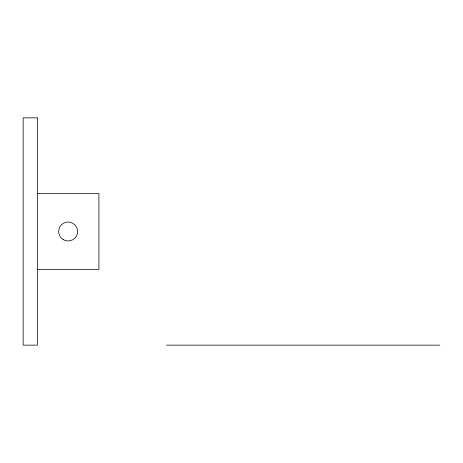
<?xml version="1.0" encoding="UTF-8"?>
<svg xmlns="http://www.w3.org/2000/svg" width="463" height="463" viewBox="0 0 463 463"><rect width="100%" height="100%" fill="white"/><g stroke="black" fill="none" stroke-linecap="round" stroke-linejoin="round"><path stroke-width="0.69" d="M37.358 193.621L98.914 193.621L98.914 269.379L37.358 269.379M166.489 345.143L439.85 345.143M37.358 117.857L23.15 117.857L23.15 345.143L37.358 345.143L37.358 117.857M63.379 239.689A9.468 9.468 0 0 0 77.605 231.523A9.468 9.468 0 0 0 63.419 223.288A9.468 9.468 0 0 0 63.379 239.689"/></g></svg>
